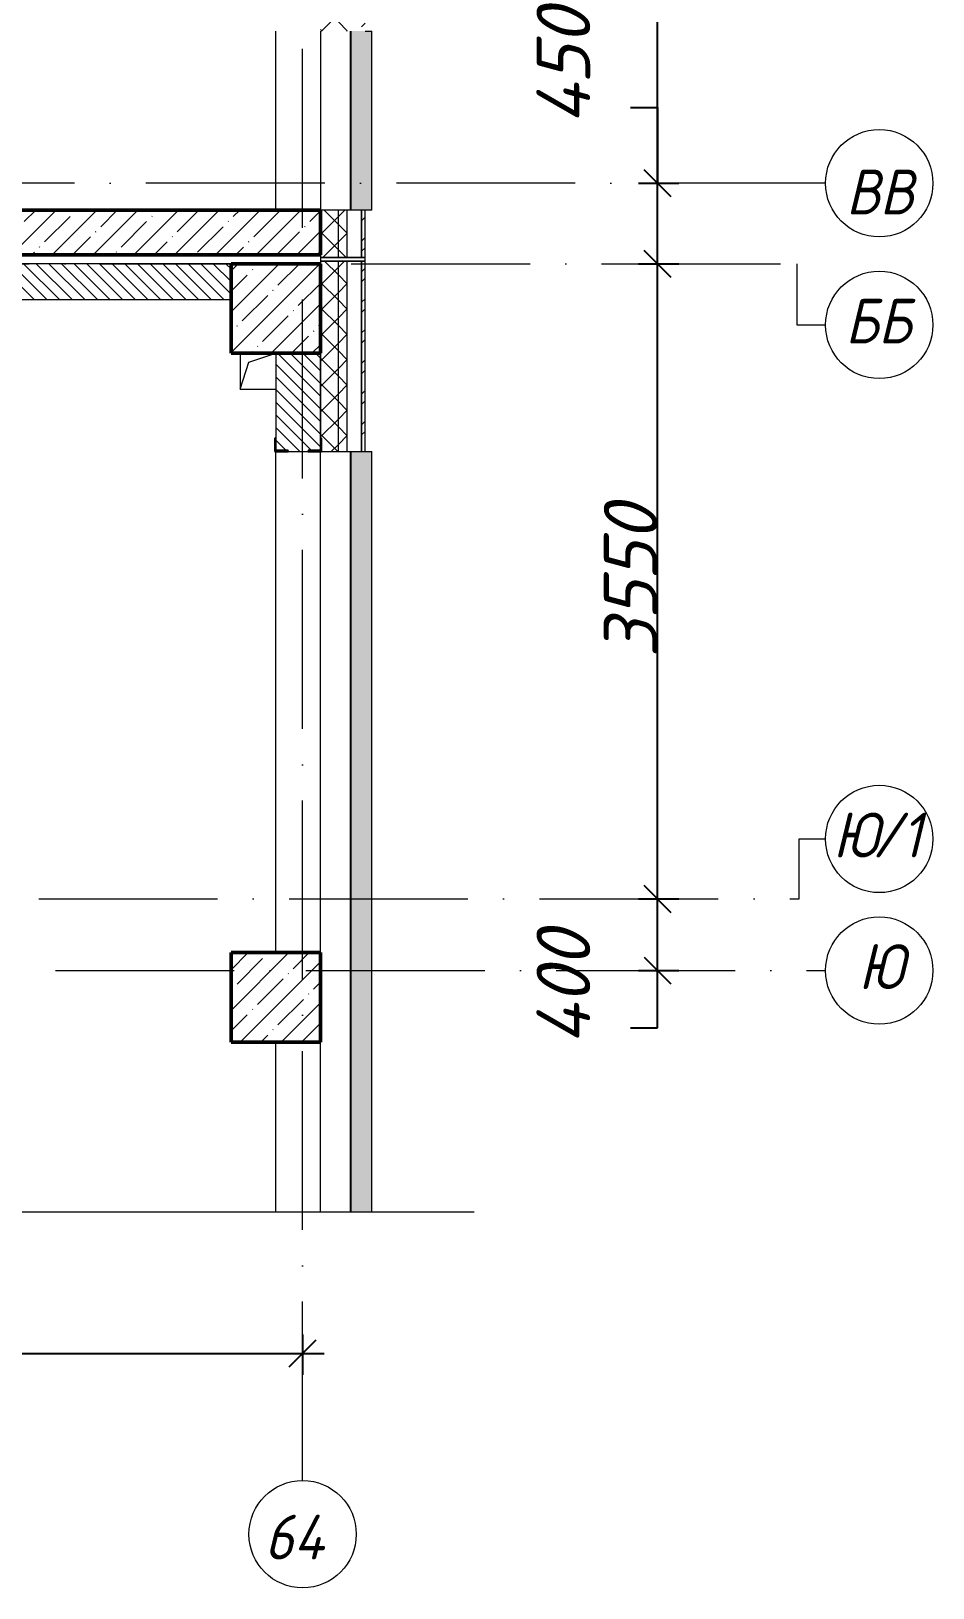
# Model space of a CAD drawing. Header units: millimetres. Extents: x -537608 to 253996, y -217170 to 186033.
# Drawn here: x -85016 to -79973, y -5995 to 2705 of the extents above; entities that cross this region are included whole.
import ezdxf

# ---------------------------------------------------------------- set-up
doc = ezdxf.new("R2010")
doc.units = ezdxf.units.MM
doc.linetypes.add('50_200_ШТРИХ_1Т_ш5_п1_п1_', pattern=[1400, 1000, -200, 0, -200])
for name, color, linetype, lineweight in [('A-____-____-DIMS', 7, 'Continuous', 9), ('A-DETL-GENF-OTLN', 7, 'Continuous', 9), ('A-GENM-____-MCUT', 7, 'Continuous', 25), ('A-GENM-____-OTLN', 7, 'Continuous', 9), ('A-GENM-____-OTLN-1', 7, 'Continuous', 25), ('A-GLAZ-____-OTLN', 7, 'Continuous', 9), ('A-WALL-____-MCUT', 7, 'Continuous', 13), ('A-WALL-____-MCUT-1', 7, 'Continuous', 9), ('A-WALL-____-MCUT-2', 7, 'Continuous', 50), ('A-WALL-____-OTLN', 7, 'Continuous', 9), ('A-WALL-____-PATT-1', 7, 'Continuous', 9), ('A-WALL-FNSH-MCUT-1', 7, 'Continuous', 9), ('S-COLS-____-MCUT', 7, 'Continuous', 50), ('S-COLS-____-OTLN', 7, 'Continuous', 9), ('S-GRID-____-IDEN', 7, 'Continuous', 9), ('S-GRID-____-OTLN', 7, 'Continuous', 9), ('S-GRID-____-OTLN-1', 7, '50_200_ШТРИХ_1Т_ш5_п1_п1_', 9)]:
    doc.layers.add(name, color=color, linetype=linetype, lineweight=lineweight)
doc.layers.add('A-GLAZ-____-OTLN-1', color=7, linetype='Continuous', lineweight=9, true_color=0xc0c0c0)
doc.styles.add('ISOCPEUR_I', font='isocpeui.ttf', dxfattribs={"height": 300})
doc.styles.add('ISOCPEUR_I_9', font='isocpeui.ttf', dxfattribs={"width": 0.9, "height": 250})
doc.dimstyles.new('ISO-2_5_0_9К_БОЛЬШОЙ_ОСИ', dxfattribs={"dimscale": 304.8, "dimtxt": 248.995294, "dimasz": 0.492126, "dimexe": 0.393701, "dimexo": 0, "dimgap": 0, "dimtad": 1, "dimdec": 0, "dimzin": 0, "dimdsep": 46, "dimtxsty": 'ISOCPEUR_I', "dimblk1": 'OBLIQUE', "dimblk2": 'OBLIQUE', "dimsah": 1, "dimcen": 0.09, "dimdle": 0.393701, "dimazin": 0, "dimtfac": 1, "dimtdec": 4, "dimtix": 1, "dimtmove": 0, "dimatfit": 3, "dimfxl": 1, "dimtvp": 1, "dimtolj": 1, "dimtzin": 0, "dimarcsym": 2})
doc.dimstyles.new('ISO-2_5_0_9К_БОЛЬШОЙ_ОСИ_1', dxfattribs={"dimscale": 304.8, "dimtxt": 248.995294, "dimasz": 0.492126, "dimexe": 0.393701, "dimexo": 0, "dimgap": 0, "dimtad": 1, "dimdec": 0, "dimzin": 0, "dimdsep": 46, "dimtxsty": 'ISOCPEUR_I', "dimblk1": 'OBLIQUE', "dimblk2": 'OBLIQUE', "dimsah": 1, "dimcen": 0.09, "dimdle": 0.393701, "dimazin": 0, "dimtfac": 1, "dimtdec": 4, "dimtix": 1, "dimtmove": 1, "dimatfit": 3, "dimfxl": 1, "dimtvp": 1, "dimtolj": 1, "dimtzin": 0, "dimarcsym": 2})
pattern_1 = [(135, (-184647.673, -45376.493), (-35.35534, -35.35534), [])]
pattern_2 = [(45, (-184647.67, -45376.49), (-70.71068, 70.71068), []), (135, (-184647.67, -45376.49), (-70.71068, -70.71068), [])]
pattern_3 = [(45, (-184647.67, -45376.49), (-85.53659, 85.53659), []), (45, (-184590.65, -45376.49), (-85.53659, 85.53659), [])]

# ---------------------------------------------------------------- blocks, each defined once
blk = doc.blocks.new('BSC_Колонна _Прямоугольная - 500х500-V115-АР1_План отверстий 2 этажа в осях 1-64_Ю-ЯЯ')
at = {"layer": 'S-COLS-____-OTLN'}
h = blk.add_hatch(dxfattribs=at)
h.set_pattern_fill('FP_128', color=256, style=0, pattern_type=2)
h.set_pattern_definition([(45, (-101000, -46531.04), (-114.04925, 114.04925), []), (45, (-100885.95, -46531.04), (-114.04925, 114.04925), [201.613, -40.323, 3.353, -36.97])])
h.paths.add_polyline_path([(-250, -250), (250, -250), (250, 250), (-250, 250), (-250, 199.9)], flags=0)
at = {"layer": 'S-COLS-____-MCUT'}
for p, q in [((250, 250), (-250, 250)), ((-250, 250), (-250, -250)), ((250, -250), (250, 250)), ((-250, -250), (250, -250))]:
    blk.add_line(p, q, dxfattribs=at)
blk = doc.blocks.new('BSC_Колонна _Прямоугольная - 500х500-V117-АР1_План отверстий 2 этажа в осях 1-64_Ю-ЯЯ')
at = {"layer": 'S-COLS-____-OTLN'}
h = blk.add_hatch(dxfattribs=at)
h.set_pattern_fill('FP_130', color=256, style=0, pattern_type=2)
h.set_pattern_definition([(45, (-101000, -42681.04), (-114.04925, 114.04925), []), (45, (-100885.95, -42681.04), (-114.04925, 114.04925), [201.613, -40.323, 3.353, -36.97])])
h.paths.add_polyline_path([(-250, -250), (250, -250), (250, 250), (-250, 250)], flags=0)
at = {"layer": 'S-COLS-____-MCUT'}
for p, q in [((250, 250), (-250, 250)), ((-250, 250), (-250, -250)), ((250, -250), (250, 250)), ((-250, -250), (250, -250))]:
    blk.add_line(p, q, dxfattribs=at)
blk = doc.blocks.new('Фахверк_СКБ_Уголок - 250_2700-27497298-АР1_План отверстий 2 этажа в осях 1-64_Ю-ЯЯ')
at = {"layer": 'A-GENM-____-MCUT'}
for p, q in [((200, 181), (125, 181)), ((125, 181), (125, 106)), ((131, 106), (131, 175)), ((131, 175), (200, 175)), ((200, 175), (200, 181)), ((125, 106), (131, 106)), ((131, -6), (125, -6)), ((125, -6), (125, -81)), ((125, -81), (200, -81)), ((131, -75), (131, -6)), ((200, -75), (131, -75)), ((200, -81), (200, -75))]:
    blk.add_line(p, q, dxfattribs=at)
blk = doc.blocks.new('AR_Отверстие прямоугольное _в плите_ - AR_Отверстие прямоугольное _в плите_-30511543-АР1_План отверстий 2 этажа в осях 1-64_Ю-ЯЯ')
at = {"layer": 'A-GENM-____-OTLN'}
for p, q in [((-100, 100), (-100, -100)), ((-50, 50), (100, 100)), ((-100, -100), (-50, 50)), ((-100, -100), (100, -100))]:
    blk.add_line(p, q, dxfattribs=at)
blk = doc.blocks.new('Отлив_СКБ - Отлив витража_120_НВФ-31885283-АР1_План отверстий 2 этажа в осях 1-64_Ю-ЯЯ')
at = {"layer": 'A-GLAZ-____-OTLN-1'}
for points in [[(426.1, -2), (1000, -2), (1000, 0), (0, 0), (0, -2)], [(426.1, -120), (1000, -120), (1000, -2), (0, -2), (0, -120)]]:
    blk.add_hatch(color=256, dxfattribs=at).paths.add_polyline_path(points, flags=0)
at = {"layer": 'A-GLAZ-____-OTLN'}
for p, q in [((0, 0), (1000, 0)), ((1000, -2), (0, -2)), ((0, -120), (0, -83)), ((1000, -83), (1000, -120)), ((0, -120), (1000, -120))]:
    blk.add_line(p, q, dxfattribs=at)
blk = doc.blocks.new('Отлив_СКБ - Отлив витража_120_НВФ-31885688-АР1_План отверстий 2 этажа в осях 1-64_Ю-ЯЯ')
at = {"layer": 'A-GLAZ-____-OTLN-1'}
for points in [[(550, 0), (550, -2), (4800, -2), (4800, 0), (3378.3, 0)], [(550, -2), (550, -120), (4800, -120), (4800, -2), (3378.3, -2)]]:
    blk.add_hatch(color=256, dxfattribs=at).paths.add_polyline_path(points, flags=0)
at = {"layer": 'A-GLAZ-____-OTLN'}
for p, q in [((550, 0), (4800, 0)), ((4800, -2), (550, -2)), ((4800, -83), (4800, -120)), ((550, -120), (4800, -120))]:
    blk.add_line(p, q, dxfattribs=at)
blk = doc.blocks.new('Стены 13 - Стены 4-31812941-АР1_План отверстий 2 этажа в осях 1-64_Ю-ЯЯ')
at = {"layer": 'A-WALL-____-MCUT'}
for p, q in [((-1843.5, 41030.2), (-1843.5, 41010.2)), ((-1593.5, 41030.2), (-1843.5, 41030.2)), ((-1843.5, 41010.2), (-1593.5, 41010.2)), ((-1593.5, 41010.2), (-1593.5, 41030.2))]:
    blk.add_line(p, q, dxfattribs=at)
blk = doc.blocks.new('DET_L_Линия разрыва - М100-27489994-АР1_План отверстий 2 этажа в осях 1-64_Ю-ЯЯ')
at = {"layer": 'A-DETL-GENF-OTLN'}
blk.add_line((32300, 0), (16450, 0), dxfattribs=at)
blk = doc.blocks.new('Ось сетки - Круг_Ø6_00__ISO-2_5_0_9K_-25732049-АР1_План отверстий 2 этажа в осях 1-64_Ю-ЯЯ')
at = {"layer": 'S-GRID-____-IDEN'}
blk.add_circle((0, 0), 3, dxfattribs=at)
blk = doc.blocks.new('_Oblique')
at = {"color": 0, "linetype": 'ByBlock', "lineweight": -2}
blk.add_line((-0.5, -0.5), (0.5, 0.5), dxfattribs=at)
blk = doc.blocks.new('*D2199')
at = {"layer": 'A-____-____-DIMS', "color": 0, "lineweight": -2, "transparency": 16777216}
for p, q in [((-81513.4, -2665.5), (-81513.4, -2025.5)), ((-81619.5, -2145.5), (-81393.4, -2145.5)), ((-81619.5, -2545.5), (-81393.4, -2545.5)), ((-81513.4, -2865.2), (-81513.4, -2545.5)), ((-81663.4, -2865.2), (-81513.4, -2865.2))]:
    blk.add_line(p, q, dxfattribs=at)
at = {"layer": 'Defpoints', "color": 0, "transparency": 16777216}
for p in [(-81619.5, -2145.5), (-81513.4, -2145.5), (-81619.5, -2545.5)]:
    blk.add_point(p, dxfattribs=at)
at = {"layer": 'A-____-____-DIMS', "color": 0, "lineweight": -2, "transparency": 16777216, "xscale": 150, "yscale": 150, "zscale": 150}
for p, rotation in [((-81513.4, -2145.5), 90), ((-81513.4, -2545.5), 270)]:
    blk.add_blockref('_Oblique', p, dxfattribs=dict(at, rotation=rotation))
at = {"layer": 'A-____-____-DIMS', "color": 0, "transparency": 16777216, "insert": (-82189.5, -2961.1), "char_height": 300, "width": 591.843, "attachment_point": 1, "rotation": 90, "line_spacing_factor": 1.149209, "style": 'ISOCPEUR_I'}
blk.add_mtext('\\A1;400', dxfattribs=at)
blk = doc.blocks.new('*D2200')
at = {"layer": 'A-____-____-DIMS', "color": 0, "lineweight": -2, "transparency": 16777216}
for p, q in [((-81513.4, -2265.5), (-81513.4, 1524.5)), ((-81619.5, 1404.5), (-81393.4, 1404.5)), ((-81619.5, -2145.5), (-81393.4, -2145.5))]:
    blk.add_line(p, q, dxfattribs=at)
at = {"layer": 'Defpoints', "color": 0, "transparency": 16777216}
for p in [(-81619.5, 1404.5), (-81513.4, 1404.5), (-81619.5, -2145.5)]:
    blk.add_point(p, dxfattribs=at)
at = {"layer": 'A-____-____-DIMS', "color": 0, "lineweight": -2, "transparency": 16777216, "xscale": 150, "yscale": 150, "zscale": 150}
for p, rotation in [((-81513.4, 1404.5), 90), ((-81513.4, -2145.5), 270)]:
    blk.add_blockref('_Oblique', p, dxfattribs=dict(at, rotation=rotation))
at = {"layer": 'A-____-____-DIMS', "color": 0, "transparency": 16777216, "insert": (-81663.4, -370.5), "char_height": 300, "width": 758.478, "attachment_point": 5, "rotation": 90, "style": 'ISOCPEUR_I'}
blk.add_mtext('\\A1;3550', dxfattribs=at)
blk = doc.blocks.new('*D2201')
at = {"layer": 'A-____-____-DIMS', "color": 0, "lineweight": -2, "transparency": 16777216}
for p, q in [((-81663.4, 2277.6), (-81513.4, 2277.6)), ((-81513.4, 2277.6), (-81513.4, 1854.5)), ((-81513.4, 1284.5), (-81513.4, 1974.5)), ((-81619.5, 1854.5), (-81393.4, 1854.5)), ((-81619.5, 1404.5), (-81393.4, 1404.5))]:
    blk.add_line(p, q, dxfattribs=at)
at = {"layer": 'Defpoints', "color": 0, "transparency": 16777216}
for p in [(-81619.5, 1854.5), (-81513.4, 1854.5), (-81619.5, 1404.5)]:
    blk.add_point(p, dxfattribs=at)
at = {"layer": 'A-____-____-DIMS', "color": 0, "lineweight": -2, "transparency": 16777216, "xscale": 150, "yscale": 150, "zscale": 150}
for p, rotation in [((-81513.4, 1854.5), 90), ((-81513.4, 1404.5), 270)]:
    blk.add_blockref('_Oblique', p, dxfattribs=dict(at, rotation=rotation))
at = {"layer": 'A-____-____-DIMS', "color": 0, "transparency": 16777216, "insert": (-82189.5, 2181.7), "char_height": 300, "width": 591.843, "attachment_point": 1, "rotation": 90, "line_spacing_factor": 1.149209, "style": 'ISOCPEUR_I'}
blk.add_mtext('\\A1;450', dxfattribs=at)
blk = doc.blocks.new('*D2202')
at = {"layer": 'A-____-____-DIMS', "color": 0, "lineweight": -2, "transparency": 16777216}
for p, q in [((-81513.4, 1734.5), (-81513.4, 6674.5)), ((-81619.5, 6554.5), (-81393.4, 6554.5)), ((-81619.5, 1854.5), (-81393.4, 1854.5))]:
    blk.add_line(p, q, dxfattribs=at)
at = {"layer": 'Defpoints', "color": 0, "transparency": 16777216}
for p in [(-81619.5, 6554.5), (-81513.4, 6554.5), (-81619.5, 1854.5)]:
    blk.add_point(p, dxfattribs=at)
at = {"layer": 'A-____-____-DIMS', "color": 0, "lineweight": -2, "transparency": 16777216, "xscale": 150, "yscale": 150, "zscale": 150}
for p, rotation in [((-81513.4, 6554.5), 90), ((-81513.4, 1854.5), 270)]:
    blk.add_blockref('_Oblique', p, dxfattribs=dict(at, rotation=rotation))
at = {"layer": 'A-____-____-DIMS', "color": 0, "transparency": 16777216, "insert": (-81665.4, 4204.5), "char_height": 300, "width": 781.462, "attachment_point": 5, "rotation": 90, "style": 'ISOCPEUR_I'}
blk.add_mtext('\\A1;4700', dxfattribs=at)
blk = doc.blocks.new('*D2315')
at = {"layer": 'A-____-____-DIMS', "color": 0, "lineweight": -2, "transparency": 16777216}
for p, q in [((-91297.7, -4579.1), (-91297.7, -4805.1)), ((-83497.7, -4579.1), (-83497.7, -4805.1)), ((-91417.7, -4685.1), (-83377.7, -4685.1))]:
    blk.add_line(p, q, dxfattribs=at)
at = {"layer": 'Defpoints', "color": 0, "transparency": 16777216}
for p in [(-91297.7, -4579.1), (-83497.7, -4579.1), (-83497.7, -4685.1)]:
    blk.add_point(p, dxfattribs=at)
at = {"layer": 'A-____-____-DIMS', "color": 0, "lineweight": -2, "transparency": 16777216, "xscale": 150, "yscale": 150, "zscale": 150, "rotation": 180}
blk.add_blockref('_Oblique', (-91297.7, -4685.1), dxfattribs=at)
at = {"layer": 'A-____-____-DIMS', "color": 0, "lineweight": -2, "transparency": 16777216, "xscale": 150, "yscale": 150, "zscale": 150}
blk.add_blockref('_Oblique', (-83497.7, -4685.1), dxfattribs=at)
at = {"layer": 'A-____-____-DIMS', "color": 0, "transparency": 16777216, "insert": (-87397.7, -4533.2), "char_height": 300, "width": 758.478, "attachment_point": 5, "style": 'ISOCPEUR_I'}
blk.add_mtext('\\A1;7800', dxfattribs=at)

msp = doc.modelspace()

# ---------------------------------------------------------------- hatches: boundary and pattern name
at = {"layer": 'A-WALL-____-PATT-1'}
h = msp.add_hatch(dxfattribs=at)
h.set_pattern_fill('FP_1', color=256, style=0, pattern_type=2)
h.set_pattern_definition(pattern_2)
h.paths.add_polyline_path([(-83247.6725, 1439.5485), (-83247.6725, 1704.5485), (-83297.6725, 1704.5485), (-83297.6725, 1439.5485)], flags=0)
h.paths.add_polyline_path([(-83297.6725, 2704.5485), (-83247.6725, 2704.5485), (-83247.6725, 10404.5485), (-83297.6725, 10404.5485), (-83297.6725, 5390.449)], flags=0)
h.paths.add_polyline_path([(-83297.6725, 24104.5485), (-83247.6725, 24104.5485), (-83247.6725, 25354.5485), (-83297.6725, 25354.5485), (-83297.6725, 24763.3972)], flags=0)
h.paths.add_polyline_path([(-83297.6725, 27154.5485), (-83247.6725, 27154.5485), (-83247.6725, 28354.5485), (-83297.6725, 28354.5485), (-83297.6725, 27992.2219)], flags=0)
h.paths.add_polyline_path([(-83247.6725, 30154.5485), (-83247.6725, 31354.5485), (-83297.6725, 31354.5485), (-83297.6725, 30154.5485)], flags=0)
h.paths.add_polyline_path([(-83247.6725, 33154.5485), (-83247.6725, 34354.5485), (-83297.6725, 34354.5485), (-83297.6725, 33154.5485)], flags=0)
h.paths.add_polyline_path([(-83247.6725, 36154.5485), (-83247.6725, 40404.5485), (-83297.6725, 40404.5485), (-83297.6725, 36154.5485)], flags=0)
h = msp.add_hatch(dxfattribs=at)
h.set_pattern_fill('FP_1', color=256, style=0, pattern_type=2)
h.set_pattern_definition(pattern_2)
h.paths.add_polyline_path([(-83397.6725, 1439.5485), (-83297.6725, 1439.5485), (-83297.6725, 1704.5485), (-83397.6725, 1704.5485)], flags=0)
h.paths.add_polyline_path([(-83297.6725, 2704.5485), (-83297.6725, 10404.5485), (-83391.6725, 10404.5485), (-83391.6725, 10329.5485), (-83397.6725, 10329.5485), (-83397.6725, 2704.5485)], flags=0)
h.paths.add_polyline_path([(-83297.6725, 24104.5485), (-83297.6725, 25354.5485), (-83391.6725, 25354.5485), (-83391.6725, 25279.5485), (-83397.6725, 25279.5485), (-83397.6725, 24179.5485), (-83391.6725, 24179.5485), (-83391.6725, 24104.5485)], flags=0)
h.paths.add_polyline_path([(-83391.6725, 27154.5485), (-83297.6725, 27154.5485), (-83297.6725, 28354.5485), (-83397.6725, 28354.5485), (-83397.6725, 27229.5485), (-83391.6725, 27229.5485), (-83391.6725, 27160.5485)], flags=0)
h.paths.add_polyline_path([(-83391.6725, 30154.5485), (-83297.6725, 30154.5485), (-83297.6725, 31354.5485), (-83391.6725, 31354.5485), (-83391.6725, 31279.5485), (-83397.6725, 31279.5485), (-83397.6725, 30229.5485), (-83391.6725, 30229.5485), (-83391.6725, 30160.5485)], flags=0)
h.paths.add_polyline_path([(-83391.6725, 33154.5485), (-83297.6725, 33154.5485), (-83297.6725, 34354.5485), (-83391.6725, 34354.5485), (-83391.6725, 34279.5485), (-83397.6725, 34279.5485), (-83397.6725, 33229.5485), (-83391.6725, 33229.5485), (-83391.6725, 33160.5485)], flags=0)
h.paths.add_polyline_path([(-83297.6725, 36154.5485), (-83297.6725, 40304.5485), (-83397.6725, 40304.5485), (-83397.6725, 36154.5485)], flags=0)
h = msp.add_hatch(dxfattribs=at)
h.set_pattern_fill('FP_3', color=256, style=0, pattern_type=2)
h.set_pattern_definition(pattern_3)
h.paths.add_polyline_path([(-83147.6725, 1439.5485), (-83147.6725, 1704.5485), (-83167.6725, 1704.5485), (-83167.6725, 1439.5485)], flags=0)
h.paths.add_polyline_path([(-83167.6725, 2704.5485), (-83147.6725, 2704.5485), (-83147.6725, 10404.5485), (-83167.6725, 10404.5485), (-83167.6725, 5390.449)], flags=0)
h = msp.add_hatch(dxfattribs=at)
h.set_pattern_fill('FP_13', color=256, style=0, pattern_type=2)
h.set_pattern_definition([(45, (-184647.67, -45376.5), (-114.04925, 114.04925), []), (45, (-184533.62, -45376.5), (-114.04925, 114.04925), [201.612, -40.322, 3.353, -36.97])])
h.paths.add_polyline_path([(-83397.6725, 1454.5485), (-83397.6725, 1704.5485), (-87797.6725, 1704.5485), (-87797.6725, 1454.5485), (-83915.3156, 1454.5485)], flags=0)
h = msp.add_hatch(dxfattribs=at)
h.set_pattern_fill('FP_6', color=256, style=0, pattern_type=2)
h.set_pattern_definition(pattern_1)
h.paths.add_polyline_path([(-83897.6725, 1204.5485), (-83897.6725, 1404.5485), (-87397.6725, 1404.5485), (-87397.6725, 1335.5485), (-87403.6725, 1335.5485), (-87403.6725, 1404.5485), (-90897.6725, 1404.5485), (-90897.6725, 1204.5485), (-87403.6725, 1204.5485), (-87403.6725, 1273.5485), (-87397.6725, 1273.5485), (-87397.6725, 1204.5485), (-83915.3156, 1204.5485)], flags=0)
h = msp.add_hatch(dxfattribs=at)
h.set_pattern_fill('FP_1', color=256, style=0, pattern_type=2)
h.set_pattern_definition(pattern_2)
h.paths.add_polyline_path([(-83391.6725, 354.5485), (-83297.6725, 354.5485), (-83297.6725, 1419.5485), (-83397.6725, 1419.5485), (-83397.6725, 429.5485), (-83391.6725, 429.5485), (-83391.6725, 360.5485)], flags=0)
h = msp.add_hatch(dxfattribs=at)
h.set_pattern_fill('FP_1', color=256, style=0, pattern_type=2)
h.set_pattern_definition(pattern_2)
h.paths.add_polyline_path([(-83247.6725, 354.5485), (-83247.6725, 1419.5485), (-83297.6725, 1419.5485), (-83297.6725, 354.5485)], flags=0)
h = msp.add_hatch(dxfattribs=at)
h.set_pattern_fill('FP_3', color=256, style=0, pattern_type=2)
h.set_pattern_definition(pattern_3)
h.paths.add_polyline_path([(-83167.6725, 354.5485), (-83147.6725, 354.5485), (-83147.6725, 1419.5485), (-83167.6725, 1419.5485), (-83167.6725, 547.2119)], flags=0)
h = msp.add_hatch(dxfattribs=at)
h.set_pattern_fill('FP_6', color=256, style=0, pattern_type=2)
h.set_pattern_definition(pattern_1)
h.paths.add_polyline_path([(-83578.6725, 354.5485), (-83466.6725, 354.5485), (-83466.6725, 360.5485), (-83397.6725, 360.5485), (-83397.6725, 904.5485), (-83647.6725, 904.5485), (-83647.6725, 360.5485), (-83578.6725, 360.5485)], flags=0)

# ---------------------------------------------------------------- linework, layer by layer
at = {"layer": 'A-WALL-____-MCUT'}
for p, q in [((-83397.6725, 1704.5485), (-83397.6725, 1439.5485)), ((-83167.6725, 1704.5485), (-83397.6725, 1704.5485)), ((-83167.6725, 1439.5485), (-83167.6725, 1704.5485)), ((-83897.6725, 1404.5485), (-87397.6725, 1404.5485)), ((-83397.6725, 1439.5485), (-83167.6725, 1439.5485)), ((-83397.6725, 1419.5485), (-83397.6725, 1404.5485)), ((-83167.6725, 1419.5485), (-83397.6725, 1419.5485)), ((-83167.6725, 354.5485), (-83167.6725, 1419.5485)), ((-87397.6725, 1204.5485), (-83897.6725, 1204.5485)), ((-83647.6725, 904.5485), (-83647.6725, 429.5485)), ((-83578.6725, 354.5485), (-83466.6725, 354.5485)), ((-83391.6725, 354.5485), (-83167.6725, 354.5485))]:
    msp.add_line(p, q, dxfattribs=at)
at = {"layer": 'A-WALL-____-MCUT-1'}
for p, q in [((-83297.6725, 1439.5485), (-83297.6725, 1704.5485)), ((-83247.6725, 1439.5485), (-83247.6725, 1704.5485)), ((-83297.6725, 354.5485), (-83297.6725, 1419.5485)), ((-83247.6725, 354.5485), (-83247.6725, 1419.5485)), ((-83397.6725, 429.5485), (-83397.6725, 904.5485)), ((-83397.6725, 904.5485), (-83397.6725, 429.5485))]:
    msp.add_line(p, q, dxfattribs=at)
at = {"layer": 'A-WALL-____-MCUT-2'}
for p, q in [((-83397.6725, 1704.5485), (-87547.6725, 1704.5485)), ((-83397.6725, 1454.5485), (-83397.6725, 1704.5485)), ((-87797.6725, 1454.5485), (-83397.6725, 1454.5485))]:
    msp.add_line(p, q, dxfattribs=at)
at = {"layer": 'A-WALL-____-OTLN'}
for p, q in [((-83647.6725, 1704.5485), (-83647.6725, 2704.5485)), ((-83397.6725, 2704.5485), (-83397.6725, 1704.5485)), ((-83647.6725, -2445.4515), (-83647.6725, 354.5485)), ((-83397.6725, -2445.4515), (-83397.6725, 354.5485)), ((-83647.6725, -3895.4515), (-83647.6725, -2945.4515)), ((-83397.6725, -3895.4515), (-83397.6725, -2945.4515))]:
    msp.add_line(p, q, dxfattribs=at)
at = {"layer": 'A-WALL-FNSH-MCUT-1'}
for p, q in [((-83147.6725, 1704.5485), (-83167.6725, 1704.5485)), ((-83167.6725, 1704.5485), (-83167.6725, 1439.5485)), ((-83147.6725, 1439.5485), (-83147.6725, 1704.5485)), ((-83167.6725, 1439.5485), (-83147.6725, 1439.5485)), ((-83147.6725, 1419.5485), (-83167.6725, 1419.5485)), ((-83167.6725, 1419.5485), (-83167.6725, 354.5485)), ((-83147.6725, 354.5485), (-83147.6725, 1419.5485)), ((-83167.6725, 354.5485), (-83147.6725, 354.5485))]:
    msp.add_line(p, q, dxfattribs=at)
at = {"layer": 'S-GRID-____-OTLN'}
for p, q in [((-80733.6508, 1404.5485), (-80733.6508, 1062.804)), ((-80733.6508, 1062.804), (-80573.2659, 1062.804)), ((-80721.2621, -1809.979), (-80573.2659, -1809.979)), ((-80721.2621, -2145.4515), (-80721.2621, -1809.979))]:
    msp.add_line(p, q, dxfattribs=at)
at = {"layer": 'S-GRID-____-OTLN-1'}
for p, q in [((-83497.6725, -5395.4515), (-83497.6725, 45516.3579)), ((-80573.2659, 1854.5485), (-91626.4082, 1854.5485)), ((-91626.4082, 1404.5485), (-80733.6508, 1404.5485)), ((-110175.358, -2145.4515), (-80721.2621, -2145.4515)), ((-115681.6392, -2545.4515), (-80573.2659, -2545.4515))]:
    msp.add_line(p, q, dxfattribs=at)

# ---------------------------------------------------------------- block references
at = {"layer": 'A-DETL-GENF-OTLN'}
msp.add_blockref('DET_L_Линия разрыва - М100-27489994-АР1_План отверстий 2 этажа в осях 1-64_Ю-ЯЯ', (-114837.6725, -3895.4515), dxfattribs=at)
at = {"layer": 'A-GENM-____-OTLN'}
msp.add_blockref('AR_Отверстие прямоугольное _в плите_ - AR_Отверстие прямоугольное _в плите_-30511543-АР1_План отверстий 2 этажа в осях 1-64_Ю-ЯЯ', (-83747.6725, 804.5485), dxfattribs=at)
at = {"layer": 'A-GENM-____-OTLN-1', "rotation": 89.9999999999999}
msp.add_blockref('Фахверк_СКБ_Уголок - 250_2700-27497298-АР1_План отверстий 2 этажа в осях 1-64_Ю-ЯЯ', (-83472.6725, 229.5485), dxfattribs=at)
at = {"layer": 'A-GLAZ-____-OTLN', "rotation": 90}
for name, p in [('Отлив_СКБ - Отлив витража_120_НВФ-31885283-АР1_План отверстий 2 этажа в осях 1-64_Ю-ЯЯ', (-83230.6725, 1704.5485)), ('Отлив_СКБ - Отлив витража_120_НВФ-31885688-АР1_План отверстий 2 этажа в осях 1-64_Ю-ЯЯ', (-83230.6725, -4445.4515))]:
    msp.add_blockref(name, p, dxfattribs=at)
at = {"layer": 'A-WALL-____-OTLN'}
msp.add_blockref('Стены 13 - Стены 4-31812941-АР1_План отверстий 2 этажа в осях 1-64_Ю-ЯЯ', (-81554.1607, -39590.6935), dxfattribs=at)
at = {"layer": 'S-COLS-____-OTLN'}
for name, p in [('BSC_Колонна _Прямоугольная - 500х500-V115-АР1_План отверстий 2 этажа в осях 1-64_Ю-ЯЯ', (-83647.6725, 1154.5485)), ('BSC_Колонна _Прямоугольная - 500х500-V117-АР1_План отверстий 2 этажа в осях 1-64_Ю-ЯЯ', (-83647.6725, -2695.4515))]:
    msp.add_blockref(name, p, dxfattribs=at)
at = {"layer": 'S-GRID-____-IDEN', "xscale": 99.99999999999993, "yscale": 99.99999999999993, "zscale": 99.99999999999993}
for p, rotation in [((-80273.2659, 1854.5485), 89.99999999999982), ((-80273.2659, 1062.804), 269.9999999999995), ((-80273.2659, -1809.979), 269.9999999999994), ((-80273.2659, -2545.4515), 269.9999999999995)]:
    msp.add_blockref('Ось сетки - Круг_Ø6_00__ISO-2_5_0_9K_-25732049-АР1_План отверстий 2 этажа в осях 1-64_Ю-ЯЯ', p, dxfattribs=dict(at, rotation=rotation))
msp.add_blockref('Ось сетки - Круг_Ø6_00__ISO-2_5_0_9K_-25732049-АР1_План отверстий 2 этажа в осях 1-64_Ю-ЯЯ', (-83497.6725, -5695.4515), dxfattribs=at)

# ---------------------------------------------------------------- texts
at = {"layer": 'S-GRID-____-IDEN', "char_height": 250, "attachment_point": 1, "style": 'ISOCPEUR_I_9'}
for s, insert, width in [('ВВ', (-80458.3364, 1930.6244), 447.341625), ('ББ', (-80463.4954, 1209.4365), 447.341625), ('\\fISOCPEUR|b0|i1|c204|p34|;\\W.9;Ю', (-80531.8954, -1663.3465), 266.961937), ('/1', (-80311.6298, -1663.3465), 346.329), ('\\fISOCPEUR|b0|i1|c204|p34|;\\W.9;Ю', (-80389.2454, -2398.819), 266.961937), ('64', (-83711.6008, -5586.6768), 425.696062)]:
    msp.add_mtext(s, dxfattribs=dict(at, insert=insert, width=width))

# ---------------------------------------------------------------- dimensions: what is measured, and where the dimension line sits
at = {"layer": 'A-____-____-DIMS'}
for base, p1, p2, override, picture, middle in [((-81513.431, 6554.5485), (-81619.4971, 1854.5485), (-81619.4971, 6554.5485), {"dimpost": '<>', "dimfxl": 4700}, '*D2202', (-81665.3629, 4204.5485)), ((-81513.431, 1404.5485), (-81619.4971, -2145.4515), (-81619.4971, 1404.5485), {"dimpost": '<>', "dimfxl": 3550}, '*D2200', (-81663.431, -370.4515))]:
    dim = msp.add_linear_dim(base=base, p1=p1, p2=p2, angle=90, dimstyle='ISO-2_5_0_9К_БОЛЬШОЙ_ОСИ', override=override, dxfattribs=at)
    dim.commit()
    dim.dimension.update_dxf_attribs({"geometry": picture, "text_midpoint": middle})
for base, p1, p2, override, picture, middle in [((-81513.431, 1854.5485), (-81619.4971, 1404.5485), (-81619.4971, 1854.5485), {"dimpost": '<>', "dimfxl": 450}, '*D2201', (-81673.3783, 2277.5734)), ((-81513.431, -2145.4515), (-81619.4971, -2545.4515), (-81619.4971, -2145.4515), {"dimpost": '<>', "dimfxl": 400}, '*D2199', (-81673.3783, -2865.1547))]:
    dim = msp.add_linear_dim(base=base, p1=p1, p2=p2, angle=90, dimstyle='ISO-2_5_0_9К_БОЛЬШОЙ_ОСИ_1', override=override, dxfattribs=at)
    dim.commit()
    dim.dimension.update_dxf_attribs({"geometry": picture, "text_midpoint": middle, "dimtype": 160, "text_rotation": 90})
dim = msp.add_linear_dim(base=(-83497.6725, -4685.1229), p1=(-91297.6725, -4579.0569), p2=(-83497.6725, -4579.0569), dimstyle='ISO-2_5_0_9К_БОЛЬШОЙ_ОСИ', override={"dimpost": '<>', "dimfxl": 7800}, dxfattribs=at)
dim.commit()
dim.dimension.update_dxf_attribs({"geometry": '*D2315', "text_midpoint": (-87397.6725, -4533.1911)})

doc.saveas('drawing.dxf')
